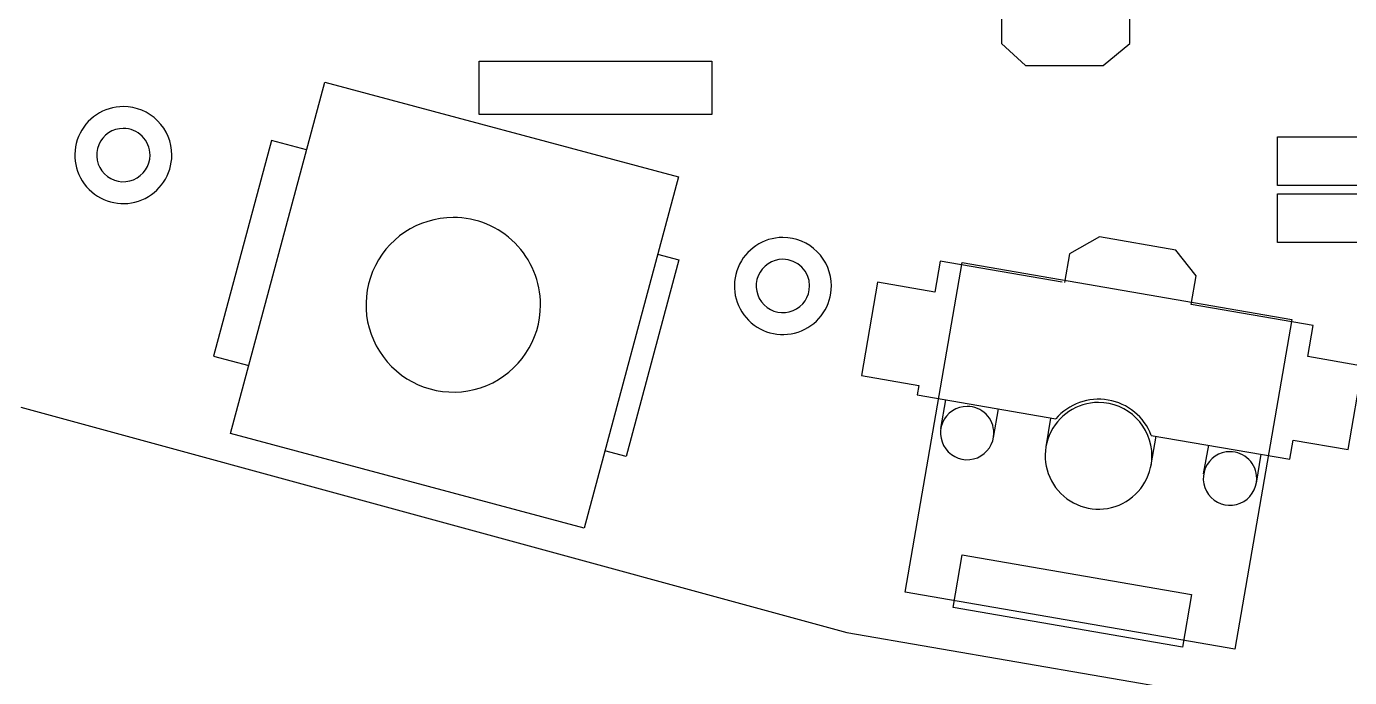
# Model space of a CAD drawing. Header units: millimetres. Extents: x 10 to 287, y 10 to 200.
# Drawn here: x 115 to 169.6, y 80.5 to 107.3 of the extents above; entities that cross this region are included whole.
import ezdxf

# ---------------------------------------------------------------- set-up
doc = ezdxf.new("R2010")
doc.units = ezdxf.units.MM
doc.layers.get('0').update_dxf_attribs({"linetype": 'CONTINUOUS'})

msp = doc.modelspace()

# ---------------------------------------------------------------- linework, layer by layer
at = {"color": 7}
for points in [[(155.21, 107.8072), (155.21, 106.6072), (156.21, 105.7072)], [(155.21, 107.8072), (155.21, 106.6072), (156.21, 105.7072)], [(160.51, 106.6072), (160.51, 107.8072)], [(160.51, 106.6072), (160.51, 107.8072)], [(156.21, 105.7072), (159.41, 105.7072), (160.51, 106.6072)], [(156.21, 105.7072), (159.41, 105.7072), (160.51, 106.6072)], [(125.1043, 102.6046), (122.7232, 93.7181)], [(125.1043, 102.6046), (122.7232, 93.7181)], [(126.5532, 102.2164), (125.1043, 102.6046)], [(126.5532, 102.2164), (125.1043, 102.6046)], [(162.4098, 98.0866), (159.2565, 98.6312), (158.0193, 97.9316)], [(162.4098, 98.0866), (159.2565, 98.6312), (158.0193, 97.9316)], [(141.0352, 97.9219), (141.9045, 97.6889), (139.7304, 89.5751)], [(141.0352, 97.9219), (141.9045, 97.6889), (139.7304, 89.5751)], [(158.0193, 97.9316), (157.8151, 96.7491)], [(158.0193, 97.9316), (157.8151, 96.7491)], [(163.0378, 95.847), (163.242, 97.0295), (162.4098, 98.0866)], [(163.0378, 95.847), (163.242, 97.0295), (162.4098, 98.0866)], [(152.691, 97.6342), (152.4697, 96.3532)], [(152.691, 97.6342), (152.4697, 96.3532)], [(157.7165, 96.7661), (152.691, 97.6342)], [(157.7165, 96.7661), (152.691, 97.6342)], [(150.1047, 96.7617), (149.4409, 92.9186)], [(150.1047, 96.7617), (149.4409, 92.9186)], [(152.4697, 96.3532), (150.1047, 96.7617)], [(152.4697, 96.3532), (150.1047, 96.7617)], [(167.8421, 93.6979), (168.0633, 94.9789), (163.0378, 95.847)], [(167.8421, 93.6979), (168.0633, 94.9789), (163.0378, 95.847)], [(122.7232, 93.7181), (124.1721, 93.3299)], [(122.7232, 93.7181), (124.1721, 93.3299)], [(169.5128, 89.8575), (170.1085, 93.3064), (167.8421, 93.6979)], [(169.5128, 89.8575), (170.1085, 93.3064), (167.8421, 93.6979)], [(149.4409, 92.9186), (151.8059, 92.5101)], [(149.4409, 92.9186), (151.8059, 92.5101)], [(151.8059, 92.5101), (151.7378, 92.1159)], [(151.8059, 92.5101), (151.7378, 92.1159)], [(151.7378, 92.1159), (157.4532, 91.1287)], [(151.7378, 92.1159), (157.4532, 91.1287)], [(152.716, 90.7292), (152.9203, 91.9117)], [(152.716, 90.7292), (152.9203, 91.9117)], [(114.77, 91.6081), (148.8398, 82.3171)], [(114.77, 91.6081), (148.8398, 82.3171)], [(154.8839, 90.3547), (155.0882, 91.5372)], [(154.8839, 90.3547), (155.0882, 91.5372)], [(157.0518, 89.9803), (157.2561, 91.1627)], [(157.0518, 89.9803), (157.2561, 91.1627)], [(161.3876, 89.2313), (161.5919, 90.4138)], [(161.3876, 89.2313), (161.5919, 90.4138)], [(161.3948, 90.4479), (167.1102, 89.4607)], [(161.3948, 90.4479), (167.1102, 89.4607)], [(163.5511, 88.8576), (163.7598, 90.0394)], [(163.5511, 88.8576), (163.7598, 90.0394)], [(167.1102, 89.4607), (167.2463, 90.249), (169.5128, 89.8575)], [(167.1102, 89.4607), (167.2463, 90.249), (169.5128, 89.8575)], [(139.7304, 89.5751), (138.8611, 89.8081)], [(139.7304, 89.5751), (138.8611, 89.8081)], [(165.7279, 88.4816), (165.9277, 89.6649)], [(165.7279, 88.4816), (165.9277, 89.6649)], [(148.8398, 82.3171), (166.3587, 79.2848)], [(148.8398, 82.3171), (166.3587, 79.2848)]]:
    msp.add_lwpolyline(points, dxfattribs=at)
for points in [[(133.675, 105.8822), (143.275, 105.8822), (143.275, 103.6822), (133.675, 103.6822)], [(133.675, 105.8822), (143.275, 105.8822), (143.275, 103.6822), (133.675, 103.6822)], [(141.8893, 101.1094), (138.007, 86.6205), (123.4215, 90.5287), (127.3038, 105.0176)], [(141.8893, 101.1094), (138.007, 86.6205), (123.4215, 90.5287), (127.3038, 105.0176)], [(119, 104.0072)], [(119, 104.0072)], [(119, 103.1072)], [(119, 103.1072)], [(170.4, 100.7572), (166.6, 100.7572), (166.6, 102.7572), (170.4, 102.7572)], [(170.4, 100.7572), (166.6, 100.7572), (166.6, 102.7572), (170.4, 102.7572)], [(170.4, 98.4072), (166.6, 98.4072), (166.6, 100.4072), (170.4, 100.4072)], [(170.4, 98.4072), (166.6, 98.4072), (166.6, 100.4072), (170.4, 100.4072)], [(132.6071, 99.432)], [(132.6071, 99.432)], [(146.2, 98.6072)], [(146.2, 98.6072)], [(146.2, 97.7072)], [(146.2, 97.7072)], [(167.1935, 95.2307), (164.8446, 81.632), (151.246, 83.9809), (153.5949, 97.5796)], [(167.1935, 95.2307), (164.8446, 81.632), (151.246, 83.9809), (153.5949, 97.5796)], [(159.2197, 91.8058)], [(159.2197, 91.8058)], [(153.8, 91.6419)], [(153.8, 91.6419)], [(164.6395, 89.7741)], [(164.6395, 89.7741)], [(163.0515, 83.8849), (162.677, 81.717), (153.2171, 83.351), (153.5916, 85.5189)], [(163.0515, 83.8849), (162.677, 81.717), (153.2171, 83.351), (153.5916, 85.5189)]]:
    msp.add_lwpolyline(points, close=True, dxfattribs=at)
for points in [[(119, 104.0072), (118.191076, 104.0072), (117.461803, 103.519916), (117.152241, 102.772567)], [(119, 104.0072), (118.191076, 104.0072), (117.461803, 103.519916), (117.152241, 102.772567)], [(120.414214, 103.421414), (120.039141, 103.796486), (119.530433, 104.0072), (119, 104.0072)], [(120.414214, 103.421414), (120.039141, 103.796486), (119.530433, 104.0072), (119, 104.0072)], [(121, 102.0072), (121, 102.537633), (120.789286, 103.046341), (120.414214, 103.421414)], [(121, 102.0072), (121, 102.537633), (120.789286, 103.046341), (120.414214, 103.421414)], [(117.152241, 102.772567), (116.842679, 102.025218), (117.01379, 101.164982), (117.585786, 100.592986)], [(117.152241, 102.772567), (116.842679, 102.025218), (117.01379, 101.164982), (117.585786, 100.592986)], [(119, 103.1072), (118.555092, 103.1072), (118.153992, 102.839194), (117.983733, 102.428152)], [(119, 103.1072), (118.555092, 103.1072), (118.153992, 102.839194), (117.983733, 102.428152)], [(119.777817, 102.785017), (119.571527, 102.991307), (119.291738, 103.1072), (119, 103.1072)], [(119.777817, 102.785017), (119.571527, 102.991307), (119.291738, 103.1072), (119, 103.1072)], [(120.1, 102.0072), (120.1, 102.298938), (119.984107, 102.578727), (119.777817, 102.785017)], [(120.1, 102.0072), (120.1, 102.298938), (119.984107, 102.578727), (119.777817, 102.785017)], [(117.983733, 102.428152), (117.813473, 102.01711), (117.907585, 101.54398), (118.222183, 101.229383)], [(117.983733, 102.428152), (117.813473, 102.01711), (117.907585, 101.54398), (118.222183, 101.229383)], [(119.420952, 100.990933), (119.831994, 101.161192), (120.1, 101.562292), (120.1, 102.0072)], [(119.420952, 100.990933), (119.831994, 101.161192), (120.1, 101.562292), (120.1, 102.0072)], [(119.765367, 100.159441), (120.512716, 100.469003), (121, 101.198276), (121, 102.0072)], [(119.765367, 100.159441), (120.512716, 100.469003), (121, 101.198276), (121, 102.0072)], [(118.222183, 101.229383), (118.53678, 100.914785), (119.00991, 100.820673), (119.420952, 100.990933)], [(118.222183, 101.229383), (118.53678, 100.914785), (119.00991, 100.820673), (119.420952, 100.990933)], [(117.585786, 100.592986), (118.157782, 100.02099), (119.018018, 99.849879), (119.765367, 100.159441)], [(117.585786, 100.592986), (118.157782, 100.02099), (119.018018, 99.849879), (119.765367, 100.159441)], [(132.6071, 99.432), (131.151036, 99.432), (129.838345, 98.554888), (129.281134, 97.20966)], [(132.6071, 99.432), (131.151036, 99.432), (129.838345, 98.554888), (129.281134, 97.20966)], [(135.152684, 98.377584), (134.477553, 99.052715), (133.561879, 99.432), (132.6071, 99.432)], [(135.152684, 98.377584), (134.477553, 99.052715), (133.561879, 99.432), (132.6071, 99.432)], [(136.2071, 95.832), (136.2071, 96.786779), (135.827815, 97.702453), (135.152684, 98.377584)], [(136.2071, 95.832), (136.2071, 96.786779), (135.827815, 97.702453), (135.152684, 98.377584)], [(146.2, 98.6072), (145.391076, 98.6072), (144.661803, 98.119916), (144.352241, 97.372567)], [(146.2, 98.6072), (145.391076, 98.6072), (144.661803, 98.119916), (144.352241, 97.372567)], [(147.614214, 98.021414), (147.239141, 98.396486), (146.730433, 98.6072), (146.2, 98.6072)], [(147.614214, 98.021414), (147.239141, 98.396486), (146.730433, 98.6072), (146.2, 98.6072)], [(146.2, 97.7072), (145.755092, 97.7072), (145.353992, 97.439194), (145.183733, 97.028152)], [(146.2, 97.7072), (145.755092, 97.7072), (145.353992, 97.439194), (145.183733, 97.028152)], [(147.3, 96.6072), (147.3, 97.214713), (146.807513, 97.7072), (146.2, 97.7072)], [(147.3, 96.6072), (147.3, 97.214713), (146.807513, 97.7072), (146.2, 97.7072)], [(148.2, 96.6072), (148.2, 97.137633), (147.989286, 97.646341), (147.614214, 98.021414)], [(148.2, 96.6072), (148.2, 97.137633), (147.989286, 97.646341), (147.614214, 98.021414)], [(129.281134, 97.20966), (128.723922, 95.864433), (129.031923, 94.316008), (130.061516, 93.286416)], [(129.281134, 97.20966), (128.723922, 95.864433), (129.031923, 94.316008), (130.061516, 93.286416)], [(144.352241, 97.372567), (144.042679, 96.625218), (144.21379, 95.764982), (144.785786, 95.192986)], [(144.352241, 97.372567), (144.042679, 96.625218), (144.21379, 95.764982), (144.785786, 95.192986)], [(145.183733, 97.028152), (145.013473, 96.61711), (145.107585, 96.14398), (145.422183, 95.829383)], [(145.183733, 97.028152), (145.013473, 96.61711), (145.107585, 96.14398), (145.422183, 95.829383)], [(146.620952, 95.590933), (147.031994, 95.761192), (147.3, 96.162292), (147.3, 96.6072)], [(146.620952, 95.590933), (147.031994, 95.761192), (147.3, 96.162292), (147.3, 96.6072)], [(146.965367, 94.759441), (147.712716, 95.069003), (148.2, 95.798276), (148.2, 96.6072)], [(146.965367, 94.759441), (147.712716, 95.069003), (148.2, 95.798276), (148.2, 96.6072)], [(133.98476, 92.506034), (135.329988, 93.063245), (136.2071, 94.375936), (136.2071, 95.832)], [(133.98476, 92.506034), (135.329988, 93.063245), (136.2071, 94.375936), (136.2071, 95.832)], [(145.422183, 95.829383), (145.73678, 95.514785), (146.20991, 95.420673), (146.620952, 95.590933)], [(145.422183, 95.829383), (145.73678, 95.514785), (146.20991, 95.420673), (146.620952, 95.590933)], [(144.785786, 95.192986), (145.357782, 94.62099), (146.218018, 94.449879), (146.965367, 94.759441)], [(144.785786, 95.192986), (145.357782, 94.62099), (146.218018, 94.449879), (146.965367, 94.759441)], [(130.061516, 93.286416), (131.091108, 92.256823), (132.639533, 91.948822), (133.98476, 92.506034)], [(130.061516, 93.286416), (131.091108, 92.256823), (132.639533, 91.948822), (133.98476, 92.506034)], [(159.2197, 91.8058), (158.329883, 91.8058), (157.527683, 91.269787), (157.187165, 90.447704)], [(159.2197, 91.8058), (158.329883, 91.8058), (157.527683, 91.269787), (157.187165, 90.447704)], [(159.616725, 91.90411), (158.809417, 92.043549), (157.988143, 91.749204), (157.4532, 91.1287)], [(159.616725, 91.90411), (158.809417, 92.043549), (157.988143, 91.749204), (157.4532, 91.1287)], [(160.775335, 91.161435), (160.362755, 91.574015), (159.803176, 91.8058), (159.2197, 91.8058)], [(160.775335, 91.161435), (160.362755, 91.574015), (159.803176, 91.8058), (159.2197, 91.8058)], [(161.3948, 90.4479), (161.09899, 91.211893), (160.424032, 91.76467), (159.616725, 91.90411)], [(161.3948, 90.4479), (161.09899, 91.211893), (160.424032, 91.76467), (159.616725, 91.90411)], [(153.8, 91.6419), (153.355092, 91.6419), (152.953992, 91.373894), (152.783733, 90.962852)], [(153.8, 91.6419), (153.355092, 91.6419), (152.953992, 91.373894), (152.783733, 90.962852)], [(154.577817, 91.319717), (154.371527, 91.526007), (154.091738, 91.6419), (153.8, 91.6419)], [(154.577817, 91.319717), (154.371527, 91.526007), (154.091738, 91.6419), (153.8, 91.6419)], [(154.9, 90.5419), (154.9, 90.833638), (154.784107, 91.113427), (154.577817, 91.319717)], [(154.9, 90.5419), (154.9, 90.833638), (154.784107, 91.113427), (154.577817, 91.319717)], [(161.4197, 89.6058), (161.4197, 90.189276), (161.187915, 90.748855), (160.775335, 91.161435)], [(161.4197, 89.6058), (161.4197, 90.189276), (161.187915, 90.748855), (160.775335, 91.161435)], [(152.783733, 90.962852), (152.613473, 90.55181), (152.707585, 90.07868), (153.022183, 89.764083)], [(152.783733, 90.962852), (152.613473, 90.55181), (152.707585, 90.07868), (153.022183, 89.764083)], [(154.220952, 89.525633), (154.631994, 89.695892), (154.9, 90.096992), (154.9, 90.5419)], [(154.220952, 89.525633), (154.631994, 89.695892), (154.9, 90.096992), (154.9, 90.5419)], [(157.187165, 90.447704), (156.846647, 89.62562), (157.034869, 88.679361), (157.664065, 88.050165)], [(157.187165, 90.447704), (156.846647, 89.62562), (157.034869, 88.679361), (157.664065, 88.050165)], [(153.022183, 89.764083), (153.33678, 89.449485), (153.80991, 89.355373), (154.220952, 89.525633)], [(153.022183, 89.764083), (153.33678, 89.449485), (153.80991, 89.355373), (154.220952, 89.525633)], [(160.061604, 87.573265), (160.883687, 87.913783), (161.4197, 88.715983), (161.4197, 89.6058)], [(160.061604, 87.573265), (160.883687, 87.913783), (161.4197, 88.715983), (161.4197, 89.6058)], [(164.6395, 89.7741), (164.192771, 89.7741), (163.790031, 89.504997), (163.619075, 89.092274)], [(164.6395, 89.7741), (164.192771, 89.7741), (163.790031, 89.504997), (163.619075, 89.092274)], [(165.420499, 89.450599), (165.213366, 89.657733), (164.932432, 89.7741), (164.6395, 89.7741)], [(165.420499, 89.450599), (165.213366, 89.657733), (164.932432, 89.7741), (164.6395, 89.7741)], [(163.619075, 89.092274), (163.448119, 88.67955), (163.542616, 88.204485), (163.858501, 87.888601)], [(163.619075, 89.092274), (163.448119, 88.67955), (163.542616, 88.204485), (163.858501, 87.888601)], [(165.744, 88.6696), (165.744, 88.962532), (165.627633, 89.243466), (165.420499, 89.450599)], [(165.744, 88.6696), (165.744, 88.962532), (165.627633, 89.243466), (165.420499, 89.450599)], [(165.062174, 87.649175), (165.474897, 87.820131), (165.744, 88.222871), (165.744, 88.6696)], [(165.062174, 87.649175), (165.474897, 87.820131), (165.744, 88.222871), (165.744, 88.6696)], [(157.664065, 88.050165), (158.293261, 87.420969), (159.23952, 87.232747), (160.061604, 87.573265)], [(157.664065, 88.050165), (158.293261, 87.420969), (159.23952, 87.232747), (160.061604, 87.573265)], [(163.858501, 87.888601), (164.174385, 87.572716), (164.64945, 87.478219), (165.062174, 87.649175)], [(163.858501, 87.888601), (164.174385, 87.572716), (164.64945, 87.478219), (165.062174, 87.649175)]]:
    msp.add_open_spline(points, degree=3, dxfattribs=at)

doc.saveas('drawing.dxf')
